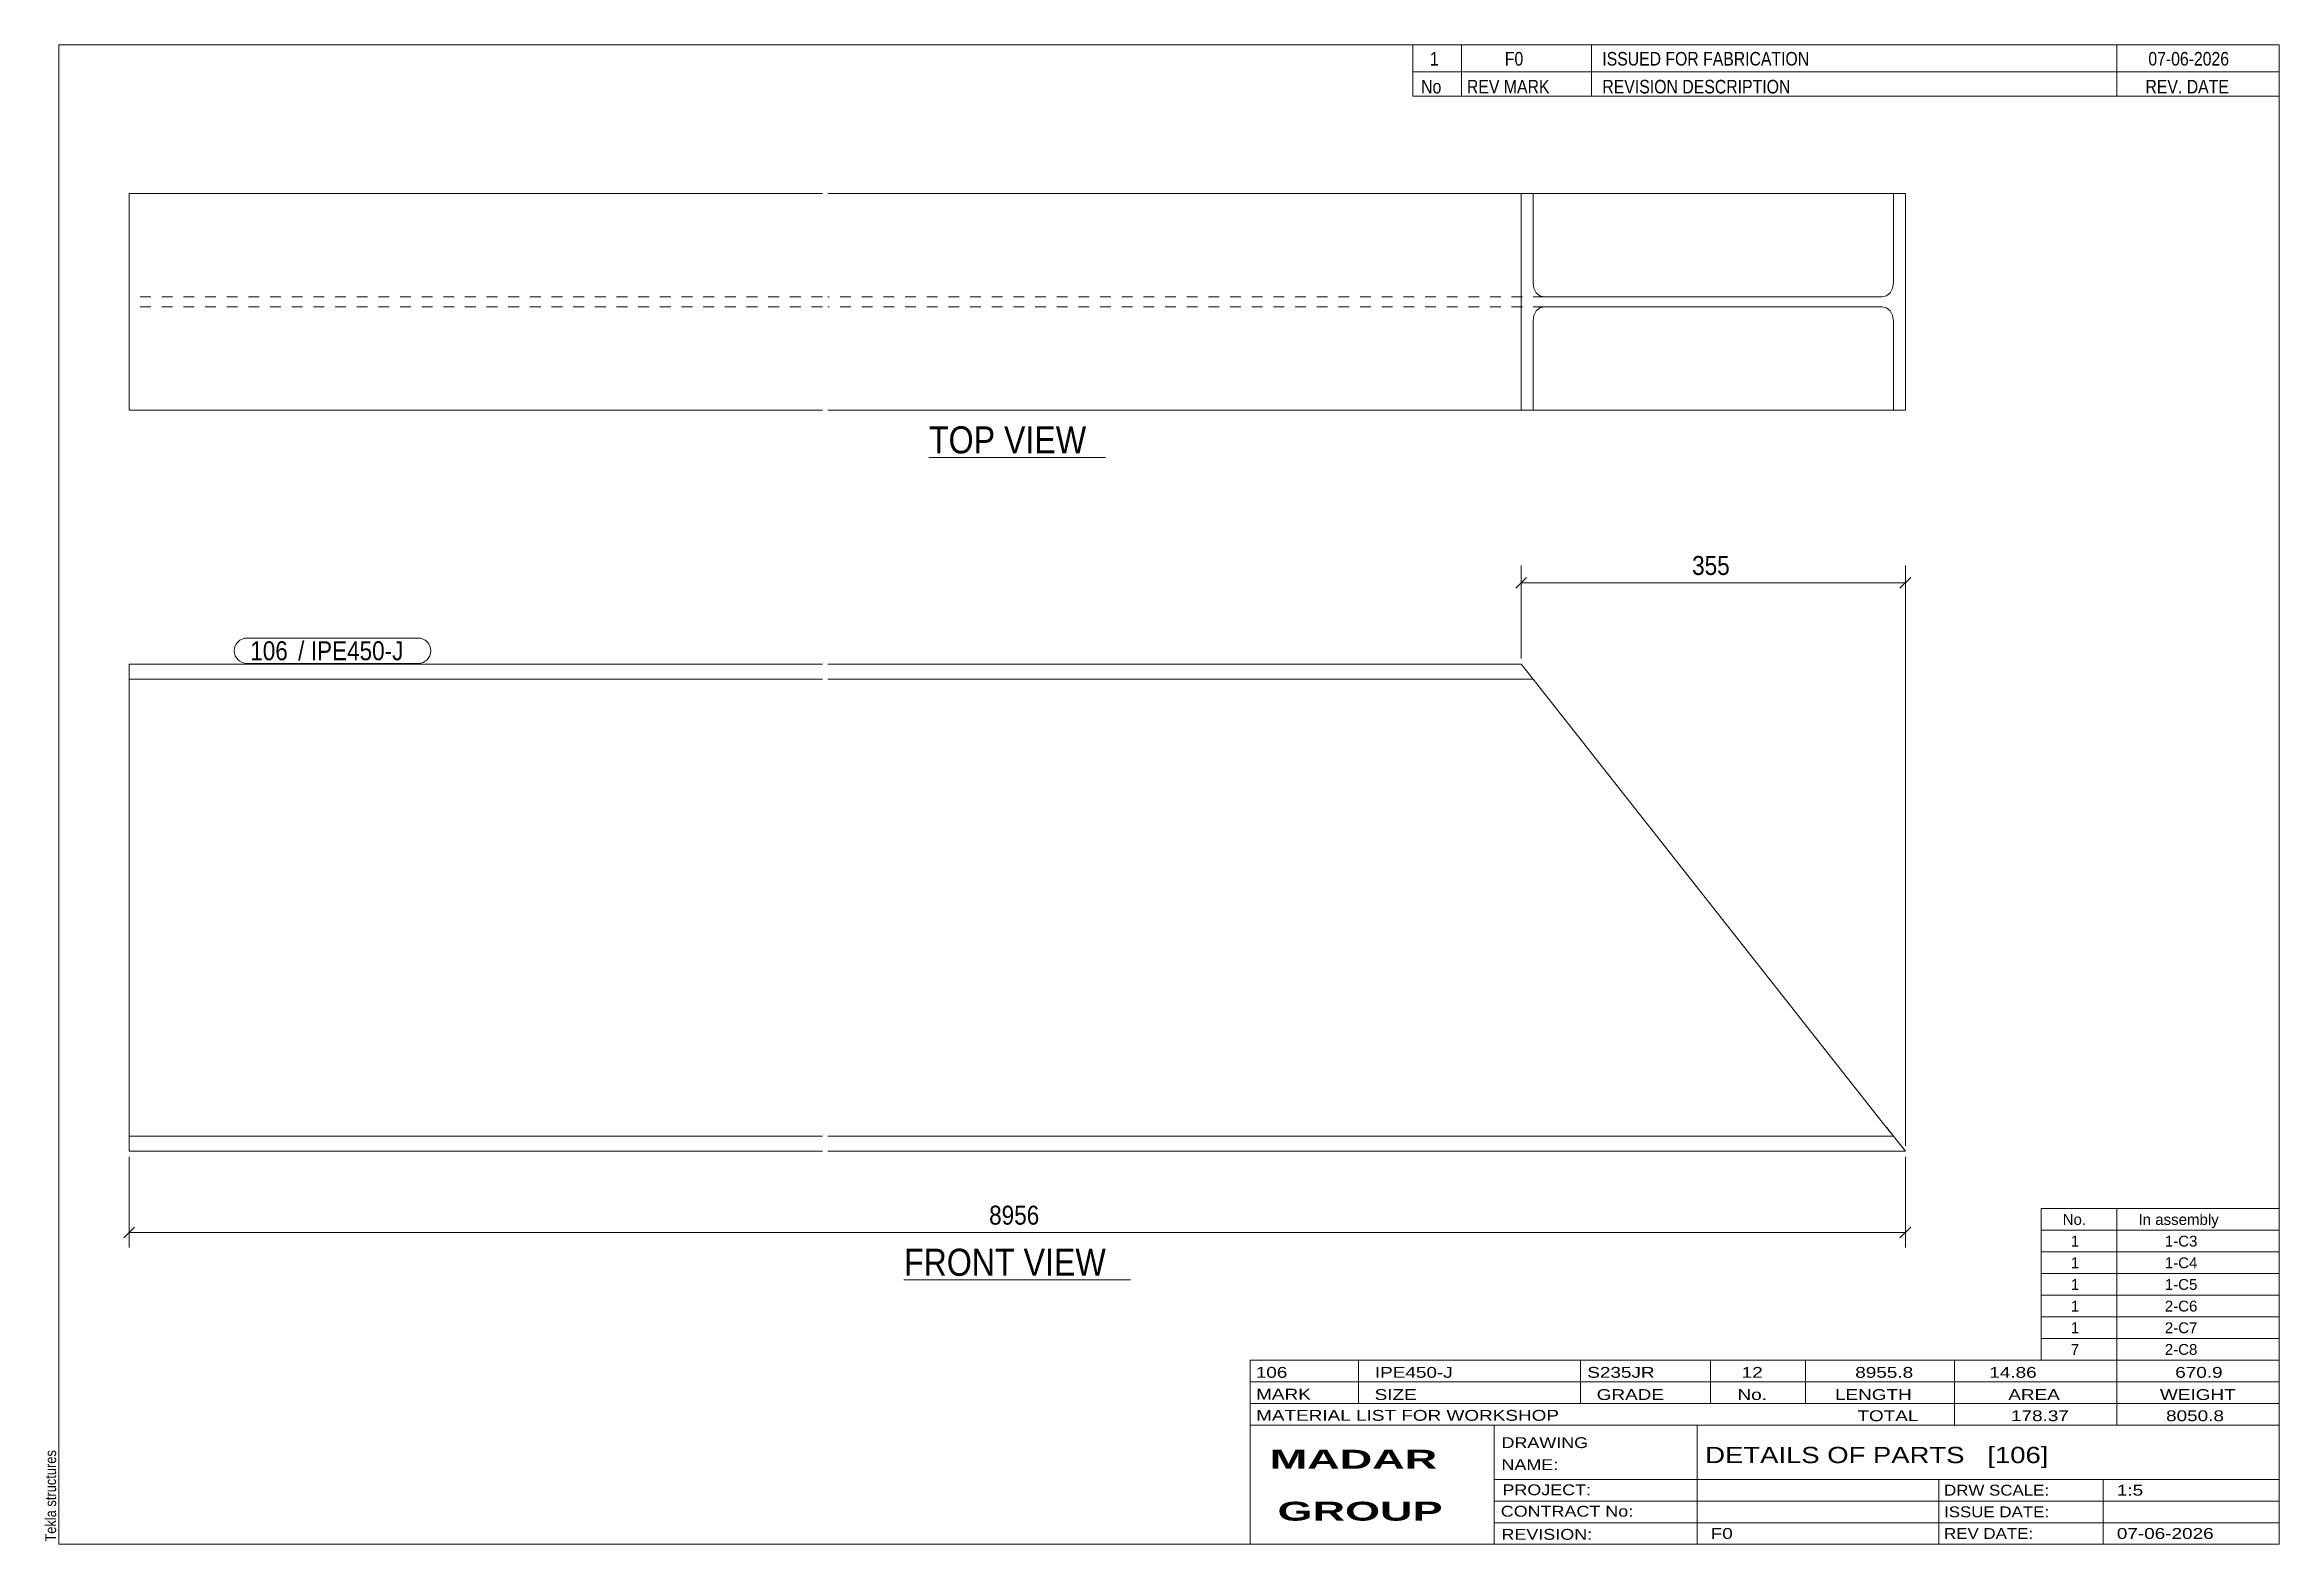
# Model space of a CAD drawing. Header units: millimetres. Extents: x 2 to 415, y 5 to 282.
import ezdxf

# ---------------------------------------------------------------- set-up
doc = ezdxf.new("R2010")
doc.units = ezdxf.units.MM
doc.linetypes.add('XKITLINE00', pattern=[0])
doc.linetypes.add('XKITLINE02', pattern=[4, 2, -2])
for name, color, linetype, lineweight in [('Dimensions', 7, 'Continuous', 0), ('DrawingSheet', 5, 'Continuous', 0), ('OtherObjectType', 7, 'Continuous', 0), ('Part', 2, 'Continuous', 0), ('PartMark', 7, 'Continuous', 0)]:
    doc.layers.add(name, color=color, linetype=linetype, lineweight=lineweight)
doc.styles.add('ARIAL', font='ARIAL.TTF')
doc.styles.add('ARIAL_BOLD', font='ARIALBD.TTF')
doc.styles.add('ARIAL_NARROW', font='ARIALN.TTF')

# ---------------------------------------------------------------- blocks, each defined once
blk = doc.blocks.new('*A1')
at = {"layer": 'Part', "color": 2, "linetype": 'XKITLINE00', "lineweight": 0}
for p, q in [((18, 77.6), (18, 167.6)), ((18, 167.6), (146, 167.6)), ((147, 167.6), (275, 167.6)), ((277.21, 164.8), (275, 167.6)), ((146, 164.8), (18, 164.8)), ((277.21, 164.8), (147, 164.8)), ((279.26, 162.2), (277.21, 164.8)), ((341.69, 83), (279.26, 162.2)), ((341.69, 83), (343.74, 80.4)), ((146, 80.4), (18, 80.4)), ((343.74, 80.4), (147, 80.4)), ((345.95, 77.6), (343.74, 80.4)), ((146, 77.6), (18, 77.6)), ((345.95, 77.6), (147, 77.6))]:
    blk.add_line(p, q, dxfattribs=at)
at = {"layer": 'Part', "color": 7, "linetype": 'XKITLINE02', "lineweight": 0}
for p, q in [((279.26, 162.2), (277.36, 164.6)), ((343.74, 80.4), (342.48, 82.01))]:
    blk.add_line(p, q, dxfattribs=at)
blk = doc.blocks.new('*A2')
at = {"layer": 'Part', "color": 2, "linetype": 'XKITLINE00', "lineweight": 0}
for p, q in [((18, 214.5), (18, 254.5)), ((18, 254.5), (146, 254.5)), ((147, 254.5), (345.95, 254.5)), ((275, 214.5), (275, 254.5)), ((277.21, 238), (277.21, 254.5)), ((343.74, 254.5), (343.74, 238)), ((345.95, 254.5), (345.95, 214.5)), ((277.36, 237.01), (277.21, 238)), ((277.81, 236.16), (277.36, 237.01)), ((278.47, 235.6), (277.81, 236.16)), ((279.26, 235.4), (278.47, 235.6)), ((341.69, 235.4), (279.26, 235.4)), ((342.48, 235.6), (341.69, 235.4)), ((343.14, 236.16), (342.48, 235.6)), ((343.59, 237.01), (343.14, 236.16)), ((343.74, 238), (343.59, 237.01)), ((277.21, 231), (277.36, 231.99)), ((277.36, 231.99), (277.81, 232.84)), ((277.81, 232.84), (278.47, 233.4)), ((278.47, 233.4), (279.26, 233.6)), ((341.69, 233.6), (279.26, 233.6)), ((341.69, 233.6), (342.48, 233.4)), ((342.48, 233.4), (343.14, 232.84)), ((343.14, 232.84), (343.59, 231.99)), ((343.59, 231.99), (343.74, 231)), ((277.21, 214.5), (277.21, 231)), ((343.74, 214.5), (343.74, 231)), ((146, 214.5), (18, 214.5)), ((345.95, 214.5), (147, 214.5))]:
    blk.add_line(p, q, dxfattribs=at)
at = {"layer": 'Part', "color": 7, "linetype": 'XKITLINE02', "lineweight": 0}
for p, q in [((146, 235.4), (18, 235.4)), ((279.26, 235.4), (147, 235.4)), ((146, 233.6), (18, 233.6)), ((279.26, 233.6), (147, 233.6))]:
    blk.add_line(p, q, dxfattribs=at)
blk = doc.blocks.new('*A3')
at = {"layer": 'DrawingSheet', "color": 5, "linetype": 'XKITLINE00', "lineweight": 0}
for p, q in [((415, 282), (5, 282)), ((5, 282), (5, 5)), ((415, 5), (415, 282)), ((5, 5), (415, 5))]:
    blk.add_line(p, q, dxfattribs=at)
at = {"layer": 'DrawingSheet', "color": 5, "style": 'ARIAL', "width": 0.85}
blk.add_text('Tekla structures', height=2, rotation=90, dxfattribs=at).set_placement((4.5, 5.5))
blk = doc.blocks.new('*A4')
at = {"layer": 'OtherObjectType', "color": 7, "linetype": 'XKITLINE00', "lineweight": 0}
for p, q in [((371, 67), (415, 67)), ((371, 63), (371, 67)), ((385, 63), (385, 67)), ((415, 63), (415, 67)), ((371, 63), (415, 63)), ((371, 59), (371, 63)), ((385, 59), (385, 63)), ((415, 59), (415, 63)), ((371, 59), (415, 59)), ((371, 55), (371, 59)), ((385, 55), (385, 59)), ((415, 55), (415, 59)), ((371, 55), (415, 55)), ((371, 51), (371, 55)), ((385, 51), (385, 55)), ((415, 51), (415, 55)), ((371, 51), (415, 51)), ((371, 47), (371, 51)), ((385, 47), (385, 51)), ((415, 47), (415, 51)), ((371, 47), (415, 47)), ((371, 43), (371, 47)), ((385, 43), (385, 47)), ((415, 43), (415, 47)), ((371, 43), (415, 43)), ((371, 39), (371, 43)), ((385, 39), (385, 43)), ((415, 39), (415, 43)), ((371, 39), (415, 39))]:
    blk.add_line(p, q, dxfattribs=at)
at = {"layer": 'OtherObjectType', "color": 7, "style": 'ARIAL_NARROW', "width": 1.211571}
for s, p in [('In assembly', (389, 64)), ('No.', (375, 64)), ('1', (376.5, 60)), ('1-C3', (393.86, 60)), ('1', (376.5, 56)), ('1-C4', (393.86, 56)), ('1', (376.5, 52)), ('1-C5', (393.86, 52)), ('1', (376.5, 48)), ('2-C6', (393.86, 48)), ('1', (376.5, 44)), ('2-C7', (393.86, 44)), ('7', (376.5, 40)), ('2-C8', (393.86, 40))]:
    blk.add_text(s, height=2, dxfattribs=at).set_placement(p)
blk = doc.blocks.new('*A5')
at = {"layer": 'OtherObjectType', "color": 7, "linetype": 'XKITLINE00', "lineweight": 0}
for p, q in [((255, 282), (415, 282)), ((415, 282), (255, 282)), ((255, 282), (255, 277)), ((264, 282), (264, 277)), ((288, 282), (288, 277)), ((385, 282), (385, 277)), ((415, 282), (415, 277)), ((255, 277), (415, 277)), ((255, 277), (255, 272.5)), ((255, 277), (415, 277)), ((264, 277), (264, 272.5)), ((288, 277), (288, 272.5)), ((385, 277), (385, 272.5)), ((415, 277), (415, 272.5)), ((415, 272.5), (255, 272.5))]:
    blk.add_line(p, q, dxfattribs=at)
at = {"layer": 'OtherObjectType', "color": 7, "style": 'ARIAL_NARROW'}
for s, width, p in [('1', 1.017001, (258.16, 278.15)), ('F0', 1.017001, (272, 278.15)), ('ISSUED FOR FABRICATION', 1.017001, (290, 278.15)), ('07-06-2026', 1.017001, (390.82, 278.15)), ('No', 1.02, (256.54, 273)), ('REV MARK', 1.02, (265, 273)), ('REVISION DESCRIPTION', 1.02, (290, 273)), ('REV. DATE', 1.02, (390.28, 273))]:
    blk.add_text(s, height=2.5, dxfattribs=dict(at, width=width)).set_placement(p)
blk = doc.blocks.new('*A6')
at = {"layer": 'OtherObjectType', "color": 7, "linetype": 'XKITLINE00', "lineweight": 0}
for p, q in [((225, 39), (415, 39)), ((225, 39), (225, 35)), ((225, 39), (415, 39)), ((245, 35), (245, 39)), ((286, 35), (286, 39)), ((310, 35), (310, 39)), ((327.5, 35), (327.5, 39)), ((355, 35), (355, 39)), ((385, 35), (385, 39)), ((415, 35), (415, 39)), ((225, 35), (415, 35)), ((225, 35), (225, 5)), ((225, 35), (415, 35)), ((245, 31), (245, 35)), ((286, 31), (286, 35)), ((310, 31), (310, 35)), ((327.5, 31), (327.5, 35)), ((355, 31), (355, 35)), ((385, 31), (385, 35)), ((415, 31), (415, 35)), ((225, 31), (415, 31)), ((355, 27), (355, 31)), ((385, 27), (385, 31)), ((415, 27), (415, 31)), ((225, 27), (415, 27)), ((270, 21), (270, 27)), ((307.5, 17), (307.5, 27)), ((415, 21), (415, 27)), ((270, 21), (270, 5)), ((415, 17), (415, 21)), ((270, 17), (415, 17)), ((307.5, 5), (307.5, 17)), ((352.16, 13), (352.16, 17)), ((382.5, 5), (382.5, 17)), ((415, 13), (415, 17)), ((270, 13), (415, 13)), ((352.16, 5), (352.16, 13)), ((415, 9), (415, 13)), ((270, 9), (415, 9)), ((415, 5), (415, 9)), ((225, 5), (415, 5)), ((262.5, 5), (415, 5))]:
    blk.add_line(p, q, dxfattribs=at)
at = {"layer": 'OtherObjectType', "color": 7, "style": 'ARIAL_NARROW'}
for s, height, width, p in [('106', 2, 1.525501, (226.01, 35.76)), ('IPE450-J', 2, 1.525501, (248, 35.76)), ('S235JR', 2, 1.525501, (287.22, 35.76)), ('12', 2, 1.525501, (315.73, 35.76)), ('8955.8', 2, 1.525501, (336.7, 35.76)), ('14.86', 2, 1.525501, (361.45, 35.76)), ('670.9', 2, 1.525501, (395.78, 35.76)), ('MARK', 2, 1.525501, (226.08, 31.73)), ('SIZE', 2, 1.525501, (247.96, 31.66)), ('GRADE', 2, 1.525501, (288.96, 31.66)), ('No.', 2, 1.525501, (314.96, 31.66)), ('LENGTH', 2, 1.525501, (332.96, 31.66)), ('AREA', 2, 1.525501, (364.96, 31.66)), ('WEIGHT', 2, 1.525501, (392.96, 31.66)), ('MATERIAL LIST FOR WORKSHOP', 2, 1.525501, (226.08, 27.82)), ('TOTAL', 2, 1.525501, (337.1, 27.75)), ('178.37', 2, 1.525501, (365.46, 27.75)), ('8050.8', 2, 1.525501, (394.09, 27.75)), ('DRAWING', 2, 1.445, (271.38, 22.78)), ('NAME:', 2, 1.445, (271.38, 18.72)), ('DETAILS OF PARTS   [106]', 3, 1.474651, (309, 20)), ('PROJECT:', 2, 1.445, (271.55, 14.07)), ('DRW SCALE:', 2, 1.36, (353.1, 14)), ('1:5', 2, 1.525501, (385, 14)), ('CONTRACT No:', 2, 1.445, (271.25, 10.11)), ('ISSUE DATE:', 2, 1.36, (353.1, 10)), ('REVISION:', 2, 1.445, (271.38, 5.84)), ('F0', 2, 1.525501, (310, 6)), ('REV DATE:', 2, 1.36, (353.1, 6)), ('07-06-2026', 2, 1.525501, (385, 6))]:
    blk.add_text(s, height=height, dxfattribs=dict(at, width=width)).set_placement(p)
at = {"layer": 'OtherObjectType', "color": 1, "style": 'ARIAL_BOLD', "width": 1.7}
for s, p in [('MADAR ', (228.58, 18.97)), ('GROUP', (230.03, 9.37))]:
    blk.add_text(s, height=3.5, dxfattribs=at).set_placement(p)
blk = doc.blocks.new('*A7')
at = {"layer": 'Dimensions', "color": 7, "linetype": 'XKITLINE00', "lineweight": 0}
for p, q in [((18, 76.6), (18, 59.8)), ((345.95, 76.6), (345.95, 59.8)), ((18.99, 63.59), (17.01, 61.61)), ((18, 62.6), (345.95, 62.6)), ((346.94, 63.59), (344.96, 61.61))]:
    blk.add_line(p, q, dxfattribs=at)
at = {"layer": 'Dimensions', "color": 3}
for p in [(18, 62.6), (345.95, 62.6)]:
    blk.add_point(p, dxfattribs=at)
at = {"layer": 'Dimensions', "color": 3, "style": 'ARIAL', "width": 0.85}
blk.add_text('8956', height=3.5, dxfattribs=at).set_placement((176.78, 64.05))
blk = doc.blocks.new('*A8')
at = {"layer": 'Dimensions', "color": 7, "linetype": 'XKITLINE00', "lineweight": 0}
for p, q in [((275, 168.6), (275, 185.8)), ((345.95, 78.6), (345.95, 185.8)), ((275.99, 183.59), (274.01, 181.61)), ((275, 182.6), (345.95, 182.6)), ((346.94, 183.59), (344.96, 181.61))]:
    blk.add_line(p, q, dxfattribs=at)
at = {"layer": 'Dimensions', "color": 3}
for p in [(275, 182.6), (345.95, 182.6)]:
    blk.add_point(p, dxfattribs=at)
at = {"layer": 'Dimensions', "color": 3, "style": 'ARIAL', "width": 0.85}
blk.add_text('355', height=3.5, dxfattribs=at).set_placement((306.58, 184.05))
blk = doc.blocks.new('*A9')
at = {"layer": 'PartMark', "color": 7, "linetype": 'XKITLINE00', "lineweight": 0}
for p, q in [((39.75, 172.4), (71.34, 172.4)), ((39.75, 167.7), (71.34, 167.7))]:
    blk.add_line(p, q, dxfattribs=at)
for centre, start, end in [((39.75, 170.05), 90, 270), ((71.34, 170.05), 270, 90)]:
    blk.add_arc(centre, 2.35, start, end, dxfattribs=at)
at = {"layer": 'PartMark', "color": 1, "style": 'ARIAL', "width": 0.85}
blk.add_text('106', height=3.5, dxfattribs=at).set_placement((40.35, 168.3))
at = {"layer": 'PartMark', "color": 3, "style": 'ARIAL', "width": 0.85}
for s, p in [('/', (49.19, 168.3)), ('IPE450-J', (51.53, 168.3))]:
    blk.add_text(s, height=3.5, dxfattribs=at).set_placement(p)
blk = doc.blocks.new('*A10')
at = {"layer": 'OtherObjectType', "color": 7, "linetype": 'XKITLINE00', "lineweight": 0}
blk.add_line((161.05, 53.85), (202.9, 53.85), dxfattribs=at)
at = {"layer": 'OtherObjectType', "color": 3, "style": 'ARIAL', "width": 0.85}
blk.add_text('FRONT VIEW', height=5, dxfattribs=at).set_placement((161.05, 54.6))
blk = doc.blocks.new('*A11')
at = {"layer": 'OtherObjectType', "color": 7, "linetype": 'XKITLINE00', "lineweight": 0}
blk.add_line((165.67, 205.75), (198.28, 205.75), dxfattribs=at)
at = {"layer": 'OtherObjectType', "color": 3, "style": 'ARIAL', "width": 0.85}
blk.add_text('TOP VIEW', height=5, dxfattribs=at).set_placement((165.67, 206.5))

msp = doc.modelspace()

# ---------------------------------------------------------------- block references
at = {"lineweight": 0}
for name in ['*A3', '*A5', '*A2', '*A11', '*A8', '*A9', '*A1', '*A7', '*A4', '*A10', '*A6']:
    msp.add_blockref(name, (0, 0), dxfattribs=at)

doc.saveas('drawing.dxf')
